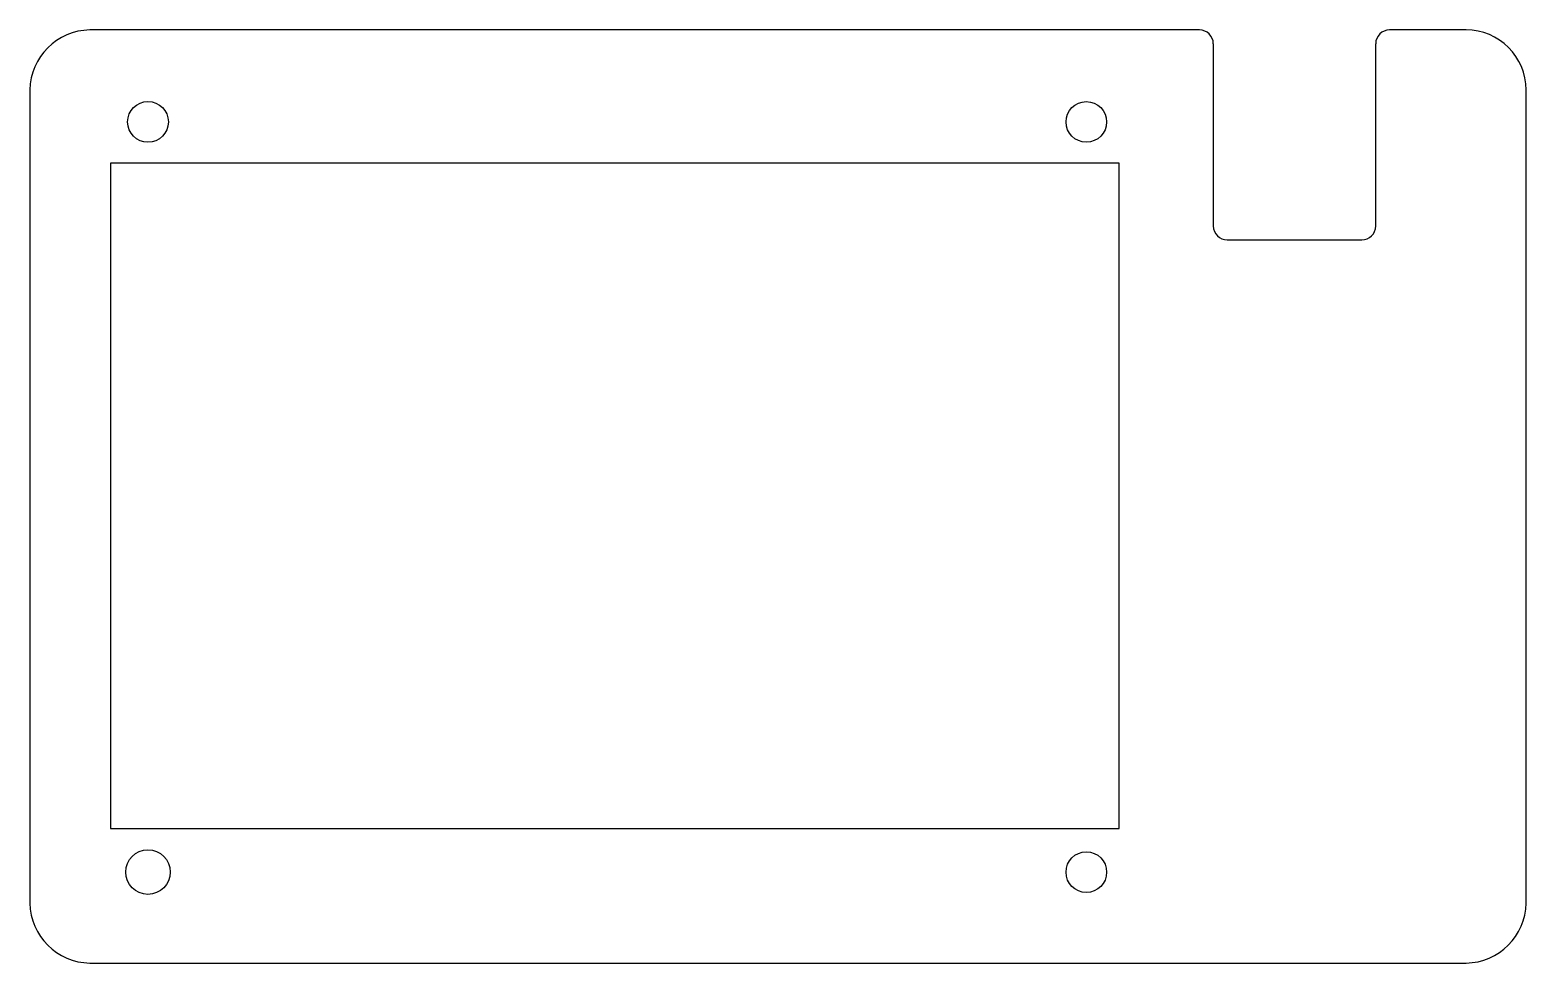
# Model space of a CAD drawing. Header units: millimetres. Extents: x 103.8 to 184.8, y -109.3 to -58.8.
import ezdxf

# ---------------------------------------------------------------- set-up
doc = ezdxf.new("R2010")
doc.units = ezdxf.units.MM

msp = doc.modelspace()

# ---------------------------------------------------------------- linework, layer by layer
at = {"color": 7, "linetype": 'Continuous', "lineweight": 25}
for p, q in [((167.067, -58.75), (107, -58.75)), ((181.5, -58.75), (177.359, -58.75)), ((167.817, -59.5), (167.817, -69.36)), ((176.609, -69.36), (176.609, -59.5)), ((103.75, -62), (103.75, -106)), ((184.75, -106), (184.75, -62)), ((162.712, -65.964), (108.114, -65.964)), ((108.114, -65.964), (108.114, -101.96)), ((162.712, -101.96), (162.712, -65.964)), ((168.567, -70.11), (175.859, -70.11)), ((108.114, -101.96), (162.712, -101.96)), ((107, -109.25), (181.5, -109.25))]:
    msp.add_line(p, q, dxfattribs=at)
for centre, radius in [((110.142, -63.728), 1.103), ((160.942, -63.728), 1.1), ((110.142, -104.328), 1.206), ((160.942, -104.328), 1.1)]:
    msp.add_circle(centre, radius, dxfattribs=at)
for centre, radius, start, end in [((107.051, -62.051), 3.301, 90.88442, 179.11558), ((167.067, -59.5), 0.75, 360, 90), ((177.359, -59.5), 0.75, 90, 180), ((181.5, -62), 3.25, 0, 90), ((168.567, -69.36), 0.75, 180, 270), ((175.859, -69.36), 0.75, 270, 360), ((107.051, -105.949), 3.301, 180.88428, 269.11572), ((181.449, -105.949), 3.301, 270.88428, 359.11572)]:
    msp.add_arc(centre, radius, start, end, dxfattribs=at)

doc.saveas('drawing.dxf')
